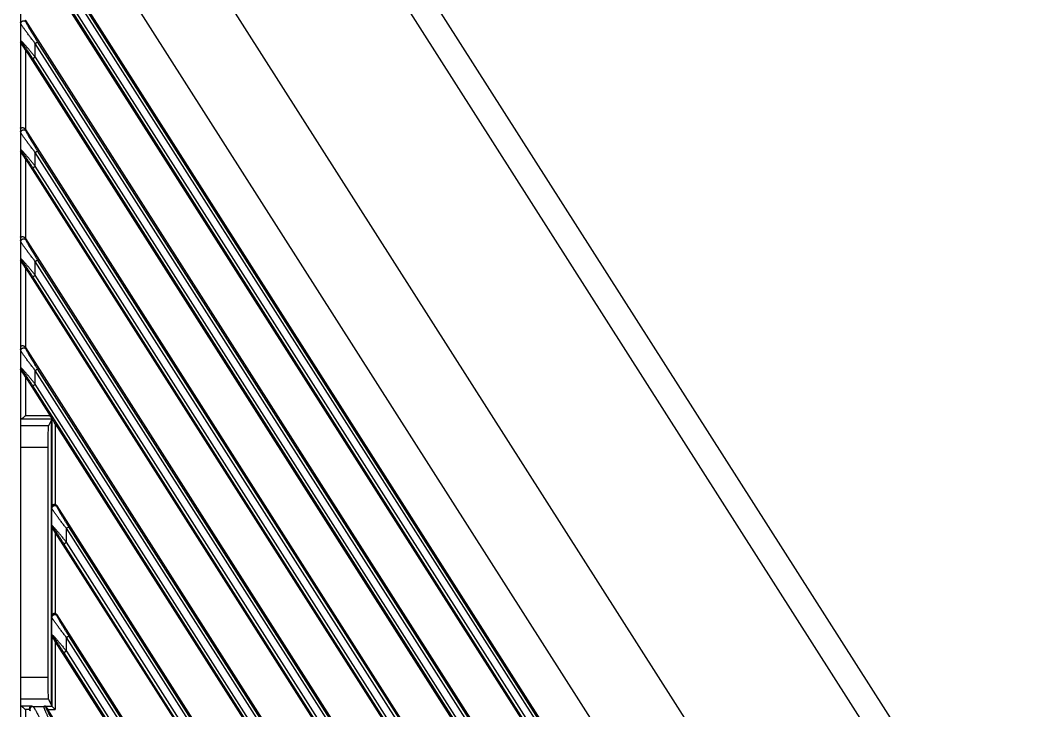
# Model space of a CAD drawing. Header units: millimetres. Extents: x 620 to 19791, y 2539 to 6969.
# Drawn here: x 2524.7 to 2665.5, y 3838.2 to 3933.6 of the extents above; entities that cross this region are included whole.
import ezdxf

# ---------------------------------------------------------------- set-up
doc = ezdxf.new("R2010")
doc.units = ezdxf.units.MM

msp = doc.modelspace()

# ---------------------------------------------------------------- linework, layer by layer
at = {"color": 7, "linetype": 'Continuous'}
for p, q in [((2524.70388, 3988.37829), (2524.70388, 3651.37829)), ((2567.99077, 3957.96458), (2646.33998, 3834.98095)), ((2527.09813, 3957.01259), (2719.04746, 3655.71251)), ((2691.47126, 3757.62498), (2565.76731, 3954.94065)), ((2543.2755, 3952.09196), (2731.41596, 3656.77059)), ((2711.99518, 3655.83875), (2525.43843, 3948.67418)), ((2525.40388, 3944.63387), (2709.46709, 3655.71251)), ((2710.40906, 3657.23921), (2526.75527, 3945.51792)), ((2710.74513, 3657.45331), (2527.09134, 3945.73202)), ((2526.41919, 3943.38777), (2708.85233, 3657.0251)), ((2526.75527, 3943.60187), (2709.1884, 3657.23921)), ((2524.76288, 3933.18229), (2524.70388, 3933.38469)), ((2525.49743, 3933.39639), (2525.43843, 3933.59879)), ((2702.39109, 3655.83875), (2525.43843, 3933.59879)), ((2524.76288, 3930.7906), (2524.76288, 3933.18229)), ((2524.70388, 3930.7734), (2524.76288, 3930.7906)), ((2524.71672, 3930.54485), (2524.82528, 3930.5765)), ((2526.75527, 3930.44253), (2527.09134, 3930.65663)), ((2701.14105, 3657.45331), (2527.09134, 3930.65663)), ((2525.40388, 3929.55848), (2525.40388, 3918.57033)), ((2525.40388, 3929.55848), (2699.86301, 3655.71251)), ((2526.75527, 3928.52648), (2526.75527, 3930.44253)), ((2700.80498, 3657.23921), (2526.75527, 3930.44253)), ((2526.75527, 3928.52648), (2526.41919, 3928.31238)), ((2526.41919, 3928.31238), (2699.24825, 3657.0251)), ((2526.75527, 3928.52648), (2699.58432, 3657.23921)), ((2524.76288, 3918.1069), (2524.70388, 3918.3093)), ((2524.76288, 3915.71521), (2524.76288, 3918.1069)), ((2525.49743, 3918.32101), (2525.43843, 3918.52341)), ((2695.50123, 3651.57829), (2525.43843, 3918.52341)), ((2524.76288, 3915.71521), (2524.70388, 3915.69802)), ((2524.71672, 3915.46947), (2524.82528, 3915.50111)), ((2526.75527, 3915.36714), (2527.09134, 3915.58124)), ((2526.75527, 3913.45109), (2526.75527, 3915.36714)), ((2693.94637, 3652.92968), (2526.75527, 3915.36714)), ((2694.28244, 3653.14378), (2527.09134, 3915.58124)), ((2525.40388, 3914.48309), (2525.40388, 3903.49495)), ((2525.40388, 3914.48309), (2692.89271, 3651.57829)), ((2526.41919, 3913.23699), (2526.75527, 3913.45109)), ((2692.38964, 3652.71558), (2526.41919, 3913.23699)), ((2692.72571, 3652.92968), (2526.75527, 3913.45109)), ((2524.76288, 3903.03152), (2524.70388, 3903.23392)), ((2524.76288, 3900.63982), (2524.76288, 3903.03152)), ((2525.49743, 3903.24562), (2525.43843, 3903.44802)), ((2685.89714, 3651.57829), (2525.43843, 3903.44802)), ((2524.76288, 3900.63982), (2524.70388, 3900.62263)), ((2524.71672, 3900.39408), (2524.82528, 3900.42572)), ((2526.75527, 3900.29175), (2527.09134, 3900.50586)), ((2526.75527, 3898.37571), (2526.75527, 3900.29175)), ((2684.34229, 3652.92968), (2526.75527, 3900.29175)), ((2684.67836, 3653.14378), (2527.09134, 3900.50586)), ((2525.40388, 3899.4077), (2525.40388, 3888.41956)), ((2525.40388, 3899.4077), (2683.28863, 3651.57829)), ((2526.41919, 3898.1616), (2526.75527, 3898.37571)), ((2682.78556, 3652.71558), (2526.41919, 3898.1616)), ((2683.12163, 3652.92968), (2526.75527, 3898.37571)), ((2525.49743, 3888.17023), (2525.43843, 3888.37263)), ((2676.29306, 3651.57829), (2525.43843, 3888.37263)), ((2524.76288, 3887.95613), (2524.70388, 3888.15853)), ((2524.76288, 3885.56444), (2524.76288, 3887.95613)), ((2524.76288, 3885.56444), (2524.70388, 3885.54724)), ((2526.75527, 3885.21637), (2527.09134, 3885.43047)), ((2675.07428, 3653.14378), (2527.09134, 3885.43047)), ((2524.71672, 3885.31869), (2524.82528, 3885.35033)), ((2525.40388, 3884.33232), (2525.40388, 3878.95334)), ((2525.40388, 3884.33232), (2528.83067, 3878.95334)), ((2526.75527, 3883.30032), (2526.75527, 3885.21637)), ((2674.73821, 3652.92968), (2526.75527, 3885.21637)), ((2526.41919, 3883.08622), (2526.75527, 3883.30032)), ((2673.18148, 3652.71558), (2526.41919, 3883.08622)), ((2673.51755, 3652.92968), (2526.75527, 3883.30032)), ((2529.03878, 3878.45402), (2524.74143, 3878.45402)), ((2528.83067, 3878.95334), (2525.40388, 3878.95334)), ((2529.03827, 3878.45334), (2528.57556, 3877.52729)), ((2529.03827, 3878.45334), (2529.03827, 3866.35266)), ((2529.08809, 3878.50334), (2529.03878, 3878.45402)), ((2528.57556, 3877.52729), (2524.70388, 3877.52729)), ((2528.95151, 3878.27971), (2528.95151, 3838.97688)), ((2529.53809, 3877.8429), (2529.53809, 3866.64924)), ((2529.53809, 3877.8429), (2673.68455, 3651.57829)), ((2528.50111, 3874.5314), (2524.70388, 3874.5314)), ((2528.50111, 3874.5314), (2528.50111, 3842.72519)), ((2529.06548, 3866.14072), (2529.03827, 3866.35266)), ((2529.06548, 3863.71725), (2529.06548, 3866.14072)), ((2529.80142, 3866.35482), (2529.78631, 3866.47244)), ((2666.68898, 3651.57829), (2529.78631, 3866.47244)), ((2529.03827, 3863.59075), (2529.06548, 3863.71725)), ((2529.03827, 3863.59075), (2529.03827, 3851.27727)), ((2529.12927, 3863.50315), (2529.10774, 3863.40307)), ((2531.06479, 3863.37637), (2531.40087, 3863.59047)), ((2531.06479, 3861.46032), (2531.06479, 3863.37637)), ((2665.13413, 3652.92968), (2531.06479, 3863.37637)), ((2665.4702, 3653.14378), (2531.40087, 3863.59047)), ((2529.53809, 3862.76751), (2529.53809, 3851.57385)), ((2529.53809, 3862.76751), (2661.44668, 3655.71251)), ((2530.72872, 3861.24622), (2531.06479, 3861.46032)), ((2663.5774, 3652.71558), (2530.72872, 3861.24622)), ((2663.91347, 3652.92968), (2531.06479, 3861.46032)), ((2529.06548, 3851.06533), (2529.03827, 3851.27727)), ((2529.06548, 3848.64186), (2529.06548, 3851.06533)), ((2529.80142, 3851.27943), (2529.78631, 3851.39705)), ((2654.37069, 3655.83875), (2529.78631, 3851.39705)), ((2529.03827, 3848.51536), (2529.06548, 3848.64186)), ((2529.03827, 3848.51536), (2529.03827, 3838.80325)), ((2529.12927, 3848.42776), (2529.10774, 3848.32768)), ((2529.53809, 3847.69212), (2529.53809, 3838.30325)), ((2529.53809, 3847.69212), (2651.8426, 3655.71251)), ((2531.06479, 3848.30098), (2531.40087, 3848.51509)), ((2531.06479, 3846.38494), (2531.06479, 3848.30098)), ((2652.78457, 3657.23921), (2531.06479, 3848.30098)), ((2653.12064, 3657.45331), (2531.40087, 3848.51509)), ((2531.06479, 3846.38494), (2530.72872, 3846.17083)), ((2530.72872, 3846.17083), (2651.22784, 3657.0251)), ((2531.06479, 3846.38494), (2651.56391, 3657.23921)), ((2528.50111, 3842.72519), (2524.70388, 3842.72519)), ((2528.57556, 3839.7293), (2524.70388, 3839.7293)), ((2528.57556, 3839.7293), (2529.03827, 3838.80325)), ((2526.27653, 3838.80256), (2524.74143, 3838.80256)), ((2525.40388, 3838.30325), (2525.40388, 3828.11801)), ((2525.94811, 3838.30325), (2525.40388, 3838.30325)), ((2526.27653, 3838.80256), (2526.42442, 3838.74604)), ((2526.42442, 3838.74604), (2527.95965, 3838.74604)), ((2527.95965, 3838.74604), (2528.03552, 3838.80256)), ((2528.03552, 3838.80256), (2529.03878, 3838.80256)), ((2528.34601, 3838.59815), (2528.29572, 3838.56069)), ((2644.76661, 3655.83875), (2528.5239, 3838.30325)), ((2528.5239, 3838.30325), (2529.53809, 3838.30325)), ((2529.03878, 3838.80256), (2529.53809, 3838.30325))]:
    msp.add_line(p, q, dxfattribs=at)
for centre, radius, start, end in [((2525.16444, 3930.7915), 0.40156, 180.1282066, 212.3717934), ((2525.16444, 3915.71611), 0.40156, 180.1281994, 212.3718006), ((2525.16444, 3900.64072), 0.40156, 180.1281994, 212.3718006), ((2525.16444, 3885.56533), 0.40156, 180.1281994, 212.3718006), ((2529.4615, 3863.71869), 0.39602, 180.2079564, 212.9741088), ((2529.4615, 3848.6433), 0.39602, 180.2079668, 212.9740984), ((2527.95782, 3838.34541), 0.40064, 32.501073, 89.7384012)]:
    msp.add_arc(centre, radius, start, end, dxfattribs=at)
for centre, major_axis, ratio, start_param, end_param in [((2525.10541, 3933.37423), (-0.11727, 0.40235), 0.954439091, -1.274404564, -1.134442614), ((2525.40388, 3929.4445), (-0.69809, 1.10419), 0.046752518, -1.496980974, -0.118001159), ((2525.10541, 3918.29884), (-0.11727, 0.40235), 0.954439091, -1.274404564, -1.134442614), ((2525.40388, 3914.36911), (-0.69809, 1.10419), 0.046752518, -1.496980974, -0.118001159), ((2525.10541, 3903.22345), (-0.11727, 0.40235), 0.954439091, -1.274404564, -1.134442614), ((2525.40388, 3899.29372), (-0.69809, 1.10419), 0.046752518, -1.496980974, -0.118001159), ((2525.10541, 3888.14806), (-0.11727, 0.40235), 0.954439091, -1.274404564, -1.134442614), ((2525.40388, 3884.21833), (-0.69809, 1.10419), 0.046752518, -1.496980974, -0.118001159), ((2525.40388, 3878.44217), (0.7, 0), 0.052407779, 2.81259235, 3.141592654), ((2528.7788, 3878.95334), (-0.32063, 0.49944), 0.073623615, -2.737809866, -1.618025566), ((2529.53809, 3878.45265), (0.5, 0), 0.052407779, 3.089232776, 3.115412715), ((2529.53809, 3877.76149), (-0.49864, 0.78871), 0.046752518, -1.496980974, -0.377196675), ((2528.57967, 3874.5314), (0, 3), 0.026185922, 0.052359878, 1.570796327), ((2529.45115, 3866.25123), (-0.05201, 0.40504), 0.97951003, -1.123244938, -0.349372502), ((2529.53809, 3862.6861), (-0.49864, 0.78871), 0.046752518, -1.496980974, -0.460320584), ((2529.45115, 3851.17584), (-0.05201, 0.40504), 0.97951003, -1.123244938, -0.349372502), ((2529.53809, 3847.61071), (-0.49864, 0.78871), 0.046752518, -1.496980974, -0.460320584), ((2528.57967, 3842.72519), (0, 3), 0.026185922, -4.71238898, -3.193952531), ((2525.40388, 3838.81442), (0.7, 0), 0.052407779, 3.141592654, 3.470592957), ((2526.34437, 3838.37718), (0.37764, -0.14434), 0.989396585, -2.587312073, -2.214403124), ((2528.57577, 3838.30325), (-0.32063, 0.49944), 0.073623615, 0.892742117, 1.523567087), ((2529.53809, 3838.80393), (0.5, 0), 0.052407779, -3.115412715, -3.089232776)]:
    msp.add_ellipse(centre, major_axis=major_axis, ratio=ratio, start_param=start_param, end_param=end_param, dxfattribs=at)
for points, knots in [([(2524.76288, 3933.18229), (2524.76341, 3933.20267), (2524.76788, 3933.24353), (2524.78454, 3933.30305), (2524.81075, 3933.3595), (2524.84582, 3933.41143), (2524.88886, 3933.45756), (2524.93878, 3933.49671), (2524.99432, 3933.5279), (2525.05407, 3933.55036), (2525.11653, 3933.56353), (2525.18013, 3933.56706), (2525.24327, 3933.56086), (2525.30435, 3933.54508), (2525.36184, 3933.52012), (2525.41427, 3933.4866), (2525.4603, 3933.44535), (2525.48603, 3933.41329), (2525.49743, 3933.39639)], [0, 0, 0, 0, 0.061113458, 0.12261373, 0.184534261, 0.2469212, 0.30974327, 0.37293634, 0.436397821, 0.5, 0.563602179, 0.62706366, 0.69025673, 0.7530788, 0.815465739, 0.87738627, 0.938886542, 1, 1, 1, 1]), ([(2527.09134, 3930.65663), (2527.00891, 3930.78602), (2526.84555, 3931.0445), (2526.60476, 3931.43164), (2526.40847, 3931.75269), (2526.25547, 3932.00671), (2526.14416, 3932.19357), (2526.03623, 3932.37705), (2525.93246, 3932.55607), (2525.83396, 3932.72909), (2525.74224, 3932.89393), (2525.67143, 3933.02517), (2525.62015, 3933.12368), (2525.5862, 3933.19093), (2525.55631, 3933.25261), (2525.53117, 3933.3076), (2525.51391, 3933.34885), (2525.50334, 3933.37759), (2525.49917, 3933.3904), (2525.49743, 3933.39639)], [0, 0, 0, 0, 0.145071419, 0.289149319, 0.431131403, 0.500907905, 0.569566999, 0.636803189, 0.702211068, 0.765230321, 0.825074156, 0.880596389, 0.906233317, 0.930093612, 0.951832194, 0.971044404, 0.987263898, 0.994098678, 1, 1, 1, 1]), ([(2526.75527, 3930.44253), (2526.64891, 3930.57609), (2526.4383, 3930.84274), (2526.1283, 3931.2418), (2525.87633, 3931.57196), (2525.68101, 3931.83193), (2525.54016, 3932.02158), (2525.40468, 3932.20643), (2525.27578, 3932.38506), (2525.15503, 3932.5556), (2525.04448, 3932.71559), (2524.9604, 3932.8413), (2524.9006, 3932.9342), (2524.86185, 3932.99638), (2524.8282, 3933.05272), (2524.80025, 3933.10242), (2524.78118, 3933.13953), (2524.76948, 3933.16536), (2524.76485, 3933.17688), (2524.76288, 3933.18229)], [0, 0, 0, 0, 0.151037074, 0.300586009, 0.447016423, 0.518438802, 0.588236995, 0.655992416, 0.721177772, 0.783100586, 0.840847843, 0.893204992, 0.916878801, 0.938573395, 0.958017937, 0.974928192, 0.989012838, 0.994909412, 1, 1, 1, 1]), ([(2524.70388, 3930.54329), (2524.70388, 3930.5441), (2524.70397, 3930.54556), (2524.70452, 3930.54748), (2524.70558, 3930.54885), (2524.70719, 3930.54941), (2524.70911, 3930.54915), (2524.71134, 3930.54829), (2524.71394, 3930.54681), (2524.71575, 3930.54557), (2524.71672, 3930.54485)], [0, 0, 0, 0, 0.134296037, 0.239838245, 0.32533598, 0.408087563, 0.508250413, 0.637794332, 0.801269639, 1, 1, 1, 1]), ([(2524.76288, 3930.7906), (2524.76487, 3930.79107), (2524.76981, 3930.79087), (2524.77783, 3930.78838), (2524.78756, 3930.78374), (2524.79898, 3930.7769), (2524.81209, 3930.76791), (2524.83305, 3930.75209), (2524.86284, 3930.72708), (2524.90242, 3930.69111), (2524.94712, 3930.64818), (2524.99633, 3930.59899), (2525.0495, 3930.54422), (2525.1061, 3930.48449), (2525.18746, 3930.39692), (2525.29451, 3930.27882), (2525.42777, 3930.1283), (2525.56669, 3929.96845), (2525.70974, 3929.80134), (2525.85575, 3929.62854), (2526.00384, 3929.4513), (2526.15333, 3929.27056), (2526.30366, 3929.08712), (2526.50501, 3928.83929), (2526.65533, 3928.65198), (2526.75527, 3928.52648)], [0, 0, 0, 0, 0.002035539, 0.004765054, 0.008306015, 0.012701076, 0.017956175, 0.024063263, 0.03874547, 0.05651958, 0.07710574, 0.100208368, 0.125538478, 0.152824579, 0.181822412, 0.244101604, 0.310932732, 0.381226985, 0.45416706, 0.52912415, 0.605618642, 0.68327128, 0.761769829, 0.840872009, 1, 1, 1, 1]), ([(2524.82528, 3930.5765), (2524.82705, 3930.57701), (2524.83024, 3930.57676), (2524.83444, 3930.57538), (2524.84001, 3930.57277), (2524.84793, 3930.56763), (2524.85847, 3930.55927), (2524.87058, 3930.54836), (2524.88417, 3930.535), (2524.89915, 3930.51931), (2524.92186, 3930.49433), (2524.95284, 3930.45818), (2524.99258, 3930.40946), (2525.03566, 3930.35469), (2525.08148, 3930.2948), (2525.12954, 3930.2306), (2525.19732, 3930.13843), (2525.28503, 3930.01644), (2525.3927, 3929.86342), (2525.50327, 3929.70356), (2525.6158, 3929.53857), (2525.72962, 3929.36966), (2525.84426, 3929.19772), (2525.95935, 3929.02346), (2526.07461, 3928.84739), (2526.22843, 3928.6105), (2526.34307, 3928.43187), (2526.41919, 3928.31238)], [0, 0, 0, 0, 0.001987669, 0.00327679, 0.004800626, 0.008605147, 0.013450903, 0.019327774, 0.026205715, 0.034036142, 0.042763543, 0.062675157, 0.08546493, 0.110691162, 0.137955345, 0.16693249, 0.197335987, 0.261568131, 0.3292677, 0.399485999, 0.471568467, 0.545042064, 0.619552221, 0.694836565, 0.770679512, 0.846920223, 1, 1, 1, 1]), ([(2525.40388, 3918.57033), (2525.38831, 3918.58873), (2525.35417, 3918.62295), (2525.29598, 3918.66548), (2525.23309, 3918.69871), (2525.16794, 3918.72267), (2525.10283, 3918.7379), (2525.03972, 3918.74536), (2524.98013, 3918.74624), (2524.92516, 3918.7419), (2524.88275, 3918.73493), (2524.85166, 3918.72806), (2524.82432, 3918.72113), (2524.79915, 3918.71374), (2524.77608, 3918.7067), (2524.76114, 3918.70236), (2524.74785, 3918.69909), (2524.73619, 3918.69727), (2524.72606, 3918.69734), (2524.7174, 3918.70016), (2524.71077, 3918.70626), (2524.70655, 3918.71521), (2524.70428, 3918.72654), (2524.70388, 3918.73491), (2524.70388, 3918.73944)], [0, 0, 0, 0, 0.092091584, 0.18383006, 0.274482035, 0.363041136, 0.448375981, 0.529457334, 0.605459136, 0.675765516, 0.739913312, 0.769538877, 0.797439263, 0.847676339, 0.869773536, 0.889640795, 0.907106864, 0.922074282, 0.934647364, 0.945488639, 0.956056535, 0.968086801, 0.982675139, 1, 1, 1, 1]), ([(2524.76288, 3918.1069), (2524.76341, 3918.12728), (2524.76788, 3918.16815), (2524.78454, 3918.22766), (2524.81075, 3918.28411), (2524.84582, 3918.33605), (2524.88886, 3918.38217), (2524.93878, 3918.42132), (2524.99432, 3918.45252), (2525.05407, 3918.47498), (2525.11653, 3918.48814), (2525.18013, 3918.49167), (2525.24327, 3918.48547), (2525.30435, 3918.4697), (2525.36184, 3918.44473), (2525.41427, 3918.41121), (2525.4603, 3918.36997), (2525.48603, 3918.3379), (2525.49743, 3918.32101)], [0, 0, 0, 0, 0.061113458, 0.12261373, 0.184534261, 0.2469212, 0.30974327, 0.37293634, 0.436397821, 0.5, 0.563602179, 0.62706366, 0.69025673, 0.7530788, 0.815465739, 0.87738627, 0.938886542, 1, 1, 1, 1]), ([(2526.75527, 3915.36714), (2526.64891, 3915.50071), (2526.4383, 3915.76735), (2526.1283, 3916.16641), (2525.87633, 3916.49657), (2525.68101, 3916.75654), (2525.54016, 3916.94619), (2525.40468, 3917.13104), (2525.27578, 3917.30967), (2525.15503, 3917.48022), (2525.04448, 3917.6402), (2524.9604, 3917.76592), (2524.9006, 3917.85881), (2524.86185, 3917.92099), (2524.8282, 3917.97733), (2524.80025, 3918.02703), (2524.78118, 3918.06415), (2524.76948, 3918.08997), (2524.76485, 3918.1015), (2524.76288, 3918.1069)], [0, 0, 0, 0, 0.151037074, 0.300586009, 0.447016423, 0.518438802, 0.588236995, 0.655992416, 0.721177772, 0.783100586, 0.840847843, 0.893204992, 0.916878801, 0.938573395, 0.958017937, 0.974928192, 0.989012838, 0.994909412, 1, 1, 1, 1]), ([(2527.09134, 3915.58124), (2527.00891, 3915.71063), (2526.84555, 3915.96911), (2526.60476, 3916.35626), (2526.40847, 3916.67731), (2526.25547, 3916.93132), (2526.14416, 3917.11818), (2526.03623, 3917.30167), (2525.93246, 3917.48068), (2525.83396, 3917.6537), (2525.74224, 3917.81855), (2525.67143, 3917.94978), (2525.62015, 3918.04829), (2525.5862, 3918.11554), (2525.55631, 3918.17722), (2525.53117, 3918.23221), (2525.51391, 3918.27346), (2525.50334, 3918.3022), (2525.49917, 3918.31501), (2525.49743, 3918.32101)], [0, 0, 0, 0, 0.145071419, 0.289149319, 0.431131403, 0.500907905, 0.569566999, 0.636803189, 0.702211068, 0.765230321, 0.825074156, 0.880596389, 0.906233317, 0.930093612, 0.951832194, 0.971044404, 0.987263898, 0.994098678, 1, 1, 1, 1]), ([(2524.70388, 3915.4679), (2524.70388, 3915.46871), (2524.70397, 3915.47017), (2524.70452, 3915.47209), (2524.70558, 3915.47346), (2524.70719, 3915.47402), (2524.70911, 3915.47377), (2524.71134, 3915.4729), (2524.71394, 3915.47143), (2524.71575, 3915.47018), (2524.71672, 3915.46947)], [0, 0, 0, 0, 0.134296036, 0.239838243, 0.325335977, 0.408087562, 0.50825041, 0.637794329, 0.801269638, 1, 1, 1, 1]), ([(2526.75527, 3913.45109), (2526.65533, 3913.57659), (2526.50501, 3913.7639), (2526.30367, 3914.01172), (2526.15334, 3914.19517), (2526.00384, 3914.37591), (2525.85575, 3914.55316), (2525.70974, 3914.72595), (2525.5667, 3914.89306), (2525.42778, 3915.0529), (2525.29452, 3915.20342), (2525.18747, 3915.32152), (2525.10611, 3915.40909), (2525.04952, 3915.46881), (2524.99635, 3915.52359), (2524.94713, 3915.57278), (2524.90243, 3915.61571), (2524.86285, 3915.65168), (2524.83306, 3915.6767), (2524.8121, 3915.69252), (2524.79899, 3915.70151), (2524.78757, 3915.70835), (2524.77783, 3915.71299), (2524.76981, 3915.71548), (2524.76488, 3915.71568), (2524.76288, 3915.71521)], [0, 0, 0, 0, 0.159124744, 0.238222979, 0.3167265, 0.394380548, 0.470877811, 0.54583407, 0.618770414, 0.689065014, 0.755895933, 0.818173308, 0.847169153, 0.87445606, 0.899785464, 0.922888572, 0.943474921, 0.961249781, 0.975933277, 0.982041024, 0.987297009, 0.991692869, 0.99523433, 0.997964236, 1, 1, 1, 1]), ([(2526.41919, 3913.23699), (2526.34307, 3913.35649), (2526.22843, 3913.53511), (2526.07461, 3913.772), (2525.95935, 3913.94807), (2525.84425, 3914.12234), (2525.72961, 3914.29428), (2525.61579, 3914.46319), (2525.50326, 3914.62819), (2525.39269, 3914.78804), (2525.28503, 3914.94105), (2525.19731, 3915.06304), (2525.12954, 3915.15521), (2525.08148, 3915.21941), (2525.03566, 3915.27929), (2524.99259, 3915.33406), (2524.95285, 3915.38278), (2524.92187, 3915.41893), (2524.89916, 3915.44391), (2524.88418, 3915.4596), (2524.87059, 3915.47296), (2524.85848, 3915.48388), (2524.84793, 3915.49224), (2524.84001, 3915.49738), (2524.83444, 3915.49999), (2524.83024, 3915.50137), (2524.82705, 3915.50162), (2524.82528, 3915.50111)], [0, 0, 0, 0, 0.153079448, 0.229317554, 0.305164212, 0.380450689, 0.454964738, 0.528435834, 0.600518603, 0.67073789, 0.738433913, 0.802662998, 0.833067741, 0.862041987, 0.88930657, 0.914531431, 0.937320793, 0.95723225, 0.965960001, 0.973790902, 0.980669342, 0.986547006, 0.991393683, 0.995198729, 0.996722783, 0.998012097, 1, 1, 1, 1]), ([(2525.40388, 3903.49495), (2525.38831, 3903.51334), (2525.35417, 3903.54757), (2525.29598, 3903.5901), (2525.23309, 3903.62333), (2525.16794, 3903.64728), (2525.10283, 3903.66252), (2525.03972, 3903.66997), (2524.98013, 3903.67085), (2524.92516, 3903.66651), (2524.88275, 3903.65954), (2524.85166, 3903.65268), (2524.82432, 3903.64574), (2524.79915, 3903.63835), (2524.77608, 3903.63131), (2524.76114, 3903.62697), (2524.74785, 3903.6237), (2524.73619, 3903.62188), (2524.72606, 3903.62195), (2524.7174, 3903.62477), (2524.71077, 3903.63088), (2524.70655, 3903.63982), (2524.70428, 3903.65116), (2524.70388, 3903.65952), (2524.70388, 3903.66405)], [0, 0, 0, 0, 0.092091584, 0.18383006, 0.274482035, 0.363041136, 0.448375981, 0.529457334, 0.605459136, 0.675765516, 0.739913312, 0.769538877, 0.797439263, 0.847676339, 0.869773536, 0.889640795, 0.907106864, 0.922074282, 0.934647364, 0.945488639, 0.956056535, 0.968086801, 0.982675139, 1, 1, 1, 1]), ([(2524.76288, 3903.03152), (2524.76341, 3903.05189), (2524.76788, 3903.09276), (2524.78454, 3903.15227), (2524.81075, 3903.20872), (2524.84582, 3903.26066), (2524.88886, 3903.30678), (2524.93878, 3903.34593), (2524.99432, 3903.37713), (2525.05407, 3903.39959), (2525.11653, 3903.41275), (2525.18013, 3903.41628), (2525.24327, 3903.41008), (2525.30435, 3903.39431), (2525.36184, 3903.36935), (2525.41427, 3903.33582), (2525.4603, 3903.29458), (2525.48603, 3903.26252), (2525.49743, 3903.24562)], [0, 0, 0, 0, 0.061113458, 0.12261373, 0.184534261, 0.2469212, 0.30974327, 0.37293634, 0.436397821, 0.5, 0.563602179, 0.62706366, 0.69025673, 0.7530788, 0.815465739, 0.87738627, 0.938886542, 1, 1, 1, 1]), ([(2526.75527, 3900.29175), (2526.64891, 3900.42532), (2526.4383, 3900.69197), (2526.1283, 3901.09102), (2525.87633, 3901.42119), (2525.68101, 3901.68115), (2525.54016, 3901.8708), (2525.40468, 3902.05565), (2525.27578, 3902.23428), (2525.15503, 3902.40483), (2525.04448, 3902.56482), (2524.9604, 3902.69053), (2524.9006, 3902.78342), (2524.86185, 3902.8456), (2524.8282, 3902.90194), (2524.80025, 3902.95165), (2524.78118, 3902.98876), (2524.76948, 3903.01458), (2524.76485, 3903.02611), (2524.76288, 3903.03152)], [0, 0, 0, 0, 0.151037074, 0.300586009, 0.447016423, 0.518438802, 0.588236995, 0.655992416, 0.721177772, 0.783100586, 0.840847843, 0.893204992, 0.916878801, 0.938573395, 0.958017937, 0.974928192, 0.989012838, 0.994909412, 1, 1, 1, 1]), ([(2527.09134, 3900.50586), (2527.00891, 3900.63524), (2526.84555, 3900.89372), (2526.60476, 3901.28087), (2526.40847, 3901.60192), (2526.25547, 3901.85594), (2526.14416, 3902.04279), (2526.03623, 3902.22628), (2525.93246, 3902.40529), (2525.83396, 3902.57831), (2525.74224, 3902.74316), (2525.67143, 3902.87439), (2525.62015, 3902.97291), (2525.5862, 3903.04015), (2525.55631, 3903.10183), (2525.53117, 3903.15682), (2525.51391, 3903.19807), (2525.50334, 3903.22681), (2525.49917, 3903.23963), (2525.49743, 3903.24562)], [0, 0, 0, 0, 0.145071419, 0.289149319, 0.431131403, 0.500907905, 0.569566999, 0.636803189, 0.702211068, 0.765230321, 0.825074156, 0.880596389, 0.906233317, 0.930093612, 0.951832194, 0.971044404, 0.987263898, 0.994098678, 1, 1, 1, 1]), ([(2524.70388, 3900.39251), (2524.70388, 3900.39333), (2524.70397, 3900.39479), (2524.70452, 3900.39671), (2524.70558, 3900.39807), (2524.70719, 3900.39863), (2524.70911, 3900.39838), (2524.71134, 3900.39751), (2524.71394, 3900.39604), (2524.71575, 3900.39479), (2524.71672, 3900.39408)], [0, 0, 0, 0, 0.134296036, 0.239838243, 0.325335977, 0.408087562, 0.50825041, 0.637794329, 0.801269638, 1, 1, 1, 1]), ([(2526.75527, 3898.37571), (2526.65533, 3898.5012), (2526.50501, 3898.68851), (2526.30367, 3898.93634), (2526.15334, 3899.11978), (2526.00384, 3899.30052), (2525.85575, 3899.47777), (2525.70974, 3899.65056), (2525.5667, 3899.81767), (2525.42778, 3899.97752), (2525.29452, 3900.12803), (2525.18747, 3900.24614), (2525.10611, 3900.3337), (2525.04952, 3900.39343), (2524.99635, 3900.44821), (2524.94713, 3900.4974), (2524.90243, 3900.54032), (2524.86285, 3900.57629), (2524.83306, 3900.60131), (2524.8121, 3900.61713), (2524.79899, 3900.62613), (2524.78757, 3900.63296), (2524.77783, 3900.63761), (2524.76981, 3900.6401), (2524.76488, 3900.64029), (2524.76288, 3900.63982)], [0, 0, 0, 0, 0.159124744, 0.238222979, 0.3167265, 0.394380548, 0.470877811, 0.54583407, 0.618770414, 0.689065014, 0.755895933, 0.818173308, 0.847169153, 0.87445606, 0.899785464, 0.922888572, 0.943474921, 0.961249781, 0.975933277, 0.982041024, 0.987297009, 0.991692869, 0.99523433, 0.997964236, 1, 1, 1, 1]), ([(2526.41919, 3898.1616), (2526.34307, 3898.2811), (2526.22843, 3898.45973), (2526.07461, 3898.69661), (2525.95935, 3898.87268), (2525.84425, 3899.04696), (2525.72961, 3899.21889), (2525.61579, 3899.38781), (2525.50326, 3899.5528), (2525.39269, 3899.71265), (2525.28503, 3899.86566), (2525.19731, 3899.98765), (2525.12954, 3900.07982), (2525.08148, 3900.14402), (2525.03566, 3900.20391), (2524.99259, 3900.25867), (2524.95285, 3900.30739), (2524.92187, 3900.34354), (2524.89916, 3900.36852), (2524.88418, 3900.38422), (2524.87059, 3900.39758), (2524.85848, 3900.40849), (2524.84793, 3900.41685), (2524.84001, 3900.42199), (2524.83444, 3900.4246), (2524.83024, 3900.42598), (2524.82705, 3900.42624), (2524.82528, 3900.42572)], [0, 0, 0, 0, 0.153079448, 0.229317554, 0.305164212, 0.380450689, 0.454964738, 0.528435834, 0.600518603, 0.67073789, 0.738433913, 0.802662998, 0.833067741, 0.862041987, 0.88930657, 0.914531431, 0.937320793, 0.95723225, 0.965960001, 0.973790902, 0.980669342, 0.986547006, 0.991393683, 0.995198729, 0.996722783, 0.998012097, 1, 1, 1, 1]), ([(2525.40388, 3888.41956), (2525.38831, 3888.43795), (2525.35417, 3888.47218), (2525.29598, 3888.51471), (2525.23309, 3888.54794), (2525.16794, 3888.57189), (2525.10283, 3888.58713), (2525.03972, 3888.59458), (2524.98013, 3888.59547), (2524.92516, 3888.59113), (2524.88275, 3888.58416), (2524.85166, 3888.57729), (2524.82432, 3888.57035), (2524.79915, 3888.56296), (2524.77608, 3888.55592), (2524.76114, 3888.55158), (2524.74785, 3888.54831), (2524.73619, 3888.54649), (2524.72606, 3888.54656), (2524.7174, 3888.54938), (2524.71077, 3888.55549), (2524.70655, 3888.56444), (2524.70428, 3888.57577), (2524.70388, 3888.58413), (2524.70388, 3888.58867)], [0, 0, 0, 0, 0.092091584, 0.18383006, 0.274482035, 0.363041136, 0.448375981, 0.529457334, 0.605459136, 0.675765516, 0.739913312, 0.769538877, 0.797439263, 0.847676339, 0.869773536, 0.889640795, 0.907106864, 0.922074282, 0.934647364, 0.945488639, 0.956056535, 0.968086801, 0.982675139, 1, 1, 1, 1]), ([(2524.76288, 3887.95613), (2524.76341, 3887.9765), (2524.76788, 3888.01737), (2524.78454, 3888.07688), (2524.81075, 3888.13333), (2524.84582, 3888.18527), (2524.88886, 3888.23139), (2524.93878, 3888.27054), (2524.99432, 3888.30174), (2525.05407, 3888.3242), (2525.11653, 3888.33736), (2525.18013, 3888.34089), (2525.24327, 3888.33469), (2525.30435, 3888.31892), (2525.36184, 3888.29396), (2525.41427, 3888.26043), (2525.4603, 3888.21919), (2525.48603, 3888.18713), (2525.49743, 3888.17023)], [0, 0, 0, 0, 0.061113458, 0.12261373, 0.184534261, 0.2469212, 0.30974327, 0.37293634, 0.436397821, 0.5, 0.563602179, 0.62706366, 0.69025673, 0.7530788, 0.815465739, 0.87738627, 0.938886542, 1, 1, 1, 1]), ([(2526.75527, 3885.21637), (2526.64891, 3885.34993), (2526.4383, 3885.61658), (2526.1283, 3886.01564), (2525.87633, 3886.3458), (2525.68101, 3886.60577), (2525.54016, 3886.79542), (2525.40468, 3886.98027), (2525.27578, 3887.15889), (2525.15503, 3887.32944), (2525.04448, 3887.48943), (2524.9604, 3887.61514), (2524.9006, 3887.70803), (2524.86185, 3887.77021), (2524.8282, 3887.82655), (2524.80025, 3887.87626), (2524.78118, 3887.91337), (2524.76948, 3887.93919), (2524.76485, 3887.95072), (2524.76288, 3887.95613)], [0, 0, 0, 0, 0.151037074, 0.300586009, 0.447016423, 0.518438802, 0.588236995, 0.655992416, 0.721177772, 0.783100586, 0.840847843, 0.893204992, 0.916878801, 0.938573395, 0.958017937, 0.974928192, 0.989012838, 0.994909412, 1, 1, 1, 1]), ([(2527.09134, 3885.43047), (2527.00891, 3885.55985), (2526.84555, 3885.81833), (2526.60476, 3886.20548), (2526.40847, 3886.52653), (2526.25547, 3886.78055), (2526.14416, 3886.9674), (2526.03623, 3887.15089), (2525.93246, 3887.3299), (2525.83396, 3887.50293), (2525.74224, 3887.66777), (2525.67143, 3887.79901), (2525.62015, 3887.89752), (2525.5862, 3887.96477), (2525.55631, 3888.02645), (2525.53117, 3888.08143), (2525.51391, 3888.12268), (2525.50334, 3888.15142), (2525.49917, 3888.16424), (2525.49743, 3888.17023)], [0, 0, 0, 0, 0.145071419, 0.289149319, 0.431131403, 0.500907905, 0.569566999, 0.636803189, 0.702211068, 0.765230321, 0.825074156, 0.880596389, 0.906233317, 0.930093612, 0.951832194, 0.971044404, 0.987263898, 0.994098678, 1, 1, 1, 1]), ([(2526.75527, 3883.30032), (2526.65533, 3883.42581), (2526.50501, 3883.61312), (2526.30367, 3883.86095), (2526.15334, 3884.04439), (2526.00384, 3884.22513), (2525.85575, 3884.40238), (2525.70974, 3884.57517), (2525.5667, 3884.74228), (2525.42778, 3884.90213), (2525.29452, 3885.05265), (2525.18747, 3885.17075), (2525.10611, 3885.25831), (2525.04952, 3885.31804), (2524.99635, 3885.37282), (2524.94713, 3885.42201), (2524.90243, 3885.46493), (2524.86285, 3885.50091), (2524.83306, 3885.52592), (2524.8121, 3885.54175), (2524.79899, 3885.55074), (2524.78757, 3885.55757), (2524.77783, 3885.56222), (2524.76981, 3885.56471), (2524.76488, 3885.5649), (2524.76288, 3885.56444)], [0, 0, 0, 0, 0.159124744, 0.238222979, 0.3167265, 0.394380548, 0.470877811, 0.54583407, 0.618770414, 0.689065014, 0.755895933, 0.818173308, 0.847169153, 0.87445606, 0.899785464, 0.922888572, 0.943474921, 0.961249781, 0.975933277, 0.982041024, 0.987297009, 0.991692869, 0.99523433, 0.997964236, 1, 1, 1, 1]), ([(2524.70388, 3885.31712), (2524.70388, 3885.31794), (2524.70397, 3885.3194), (2524.70452, 3885.32132), (2524.70558, 3885.32268), (2524.70719, 3885.32324), (2524.70911, 3885.32299), (2524.71134, 3885.32212), (2524.71394, 3885.32065), (2524.71575, 3885.3194), (2524.71672, 3885.31869)], [0, 0, 0, 0, 0.134291035, 0.2398255, 0.325323952, 0.408079695, 0.50823693, 0.637781574, 0.801263922, 1, 1, 1, 1]), ([(2526.41919, 3883.08622), (2526.34307, 3883.20571), (2526.22843, 3883.38434), (2526.07461, 3883.62123), (2525.95935, 3883.7973), (2525.84425, 3883.97157), (2525.72961, 3884.1435), (2525.61579, 3884.31242), (2525.50326, 3884.47741), (2525.39269, 3884.63726), (2525.28503, 3884.79028), (2525.19731, 3884.91227), (2525.12954, 3885.00444), (2525.08148, 3885.06864), (2525.03566, 3885.12852), (2524.99259, 3885.18329), (2524.95285, 3885.23201), (2524.92187, 3885.26815), (2524.89916, 3885.29313), (2524.88418, 3885.30883), (2524.87059, 3885.32219), (2524.85848, 3885.3331), (2524.84793, 3885.34146), (2524.84001, 3885.34661), (2524.83444, 3885.34921), (2524.83024, 3885.35059), (2524.82705, 3885.35085), (2524.82528, 3885.35033)], [0, 0, 0, 0, 0.153079448, 0.229317554, 0.305164212, 0.380450689, 0.454964738, 0.528435834, 0.600518603, 0.67073789, 0.738433913, 0.802662998, 0.833067741, 0.862041987, 0.88930657, 0.914531431, 0.937320793, 0.95723225, 0.965960001, 0.973790902, 0.980669342, 0.986547006, 0.991393683, 0.995198729, 0.996722783, 0.998012097, 1, 1, 1, 1]), ([(2524.74143, 3878.45402), (2524.74512, 3878.45459), (2524.75297, 3878.45644), (2524.76517, 3878.46068), (2524.77854, 3878.46648), (2524.79872, 3878.4766), (2524.82617, 3878.49267), (2524.86126, 3878.51562), (2524.8992, 3878.54233), (2524.95444, 3878.58321), (2525.02717, 3878.63999), (2525.11753, 3878.71327), (2525.21132, 3878.79106), (2525.30713, 3878.87157), (2525.37151, 3878.92598), (2525.40388, 3878.95334)], [0, 0, 0, 0, 0.013462668, 0.028957857, 0.046471397, 0.065931927, 0.11024824, 0.160922154, 0.216932703, 0.277360522, 0.408428567, 0.54924833, 0.696374455, 0.847320001, 1, 1, 1, 1]), ([(2529.53809, 3866.64924), (2529.50378, 3866.65721), (2529.43464, 3866.66515), (2529.33451, 3866.65497), (2529.24546, 3866.62659), (2529.17137, 3866.58477), (2529.11346, 3866.53369), (2529.07175, 3866.47652), (2529.0459, 3866.41567), (2529.03903, 3866.37338), (2529.03827, 3866.35266)], [0, 0, 0, 0, 0.160898891, 0.31474151, 0.456494183, 0.584742059, 0.700637927, 0.806544558, 0.905309301, 1, 1, 1, 1]), ([(2529.06548, 3866.14072), (2529.06559, 3866.16164), (2529.06926, 3866.20358), (2529.0849, 3866.26478), (2529.1103, 3866.32281), (2529.14478, 3866.37616), (2529.18748, 3866.42347), (2529.23728, 3866.46353), (2529.29292, 3866.49532), (2529.35296, 3866.51802), (2529.41588, 3866.53108), (2529.48006, 3866.53414), (2529.54387, 3866.52713), (2529.60568, 3866.51023), (2529.6639, 3866.48387), (2529.71705, 3866.44871), (2529.76374, 3866.40566), (2529.78984, 3866.37236), (2529.80142, 3866.35482)], [0, 0, 0, 0, 0.06177083, 0.123674439, 0.185723906, 0.247974431, 0.3104293, 0.373081266, 0.435900613, 0.49884135, 0.561845716, 0.624849654, 0.68778886, 0.750604943, 0.813254342, 0.87569984, 0.937956222, 1, 1, 1, 1]), ([(2531.06479, 3863.37637), (2530.95522, 3863.51398), (2530.73834, 3863.78864), (2530.47118, 3864.1328), (2530.26193, 3864.40615), (2530.10909, 3864.6078), (2529.96026, 3864.80632), (2529.81632, 3865.00069), (2529.67837, 3865.18961), (2529.54782, 3865.37143), (2529.42655, 3865.54392), (2529.3328, 3865.68096), (2529.26456, 3865.78375), (2529.21896, 3865.85415), (2529.17807, 3865.91928), (2529.1425, 3865.97836), (2529.11288, 3866.03052), (2529.09261, 3866.06947), (2529.08013, 3866.09658), (2529.07325, 3866.11338), (2529.06833, 3866.12778), (2529.06613, 3866.13669), (2529.06548, 3866.14072)], [0, 0, 0, 0, 0.154444859, 0.307269544, 0.382533646, 0.456692191, 0.52943177, 0.600376546, 0.669045379, 0.734822303, 0.796896867, 0.854183322, 0.880594566, 0.90522606, 0.927826933, 0.948110369, 0.965769362, 0.980484736, 0.986645774, 0.99196471, 0.99641901, 1, 1, 1, 1]), ([(2531.40087, 3863.59047), (2531.31619, 3863.72339), (2531.14843, 3863.98889), (2530.94178, 3864.32136), (2530.77945, 3864.58604), (2530.66022, 3864.78232), (2530.54349, 3864.97647), (2530.42981, 3865.16778), (2530.31985, 3865.3553), (2530.21455, 3865.53774), (2530.1152, 3865.7133), (2530.03731, 3865.85446), (2529.97961, 3865.96197), (2529.94021, 3866.03708), (2529.9043, 3866.10754), (2529.8725, 3866.1724), (2529.84554, 3866.23049), (2529.82684, 3866.27424), (2529.81518, 3866.30489), (2529.80868, 3866.32399), (2529.80405, 3866.3403), (2529.80199, 3866.35032), (2529.80142, 3866.35482)], [0, 0, 0, 0, 0.147854189, 0.294636177, 0.36726447, 0.439153357, 0.510087733, 0.579799187, 0.647935342, 0.714028458, 0.777424539, 0.837179966, 0.865280152, 0.891898251, 0.916747549, 0.939475094, 0.959663475, 0.976821302, 0.984100961, 0.990426539, 0.995740763, 1, 1, 1, 1]), ([(2529.03827, 3863.59075), (2529.03881, 3863.5745), (2529.04256, 3863.54174), (2529.05603, 3863.49348), (2529.07751, 3863.44647), (2529.09684, 3863.41718), (2529.10774, 3863.40307)], [0, 0, 0, 0, 0.239909804, 0.48440333, 0.736694563, 1, 1, 1, 1]), ([(2531.06479, 3861.46032), (2530.9617, 3861.5898), (2530.75555, 3861.8466), (2530.49631, 3862.16416), (2530.28981, 3862.41349), (2530.13735, 3862.59561), (2529.98729, 3862.77276), (2529.84064, 3862.94351), (2529.72082, 3863.08076), (2529.62763, 3863.18585), (2529.56057, 3863.26059), (2529.49569, 3863.33192), (2529.4334, 3863.39934), (2529.3741, 3863.4623), (2529.31832, 3863.52016), (2529.2666, 3863.57224), (2529.21957, 3863.61781), (2529.17787, 3863.6561), (2529.14647, 3863.6828), (2529.12437, 3863.69976), (2529.11055, 3863.70943), (2529.09851, 3863.71681), (2529.08829, 3863.72186), (2529.08078, 3863.72433), (2529.07572, 3863.72487), (2529.07267, 3863.72462), (2529.07006, 3863.72372), (2529.06717, 3863.72157), (2529.06595, 3863.71901), (2529.06548, 3863.71725)], [0, 0, 0, 0, 0.163599051, 0.325516807, 0.405207659, 0.483611009, 0.56029137, 0.63469859, 0.706102398, 0.740384962, 0.773532901, 0.805366506, 0.835690655, 0.864271022, 0.890850921, 0.915137642, 0.936820597, 0.955574577, 0.971089889, 0.977548201, 0.983107548, 0.987753277, 0.991490927, 0.994362288, 0.995507792, 0.99649432, 0.997369158, 0.998198277, 1, 1, 1, 1]), ([(2530.72872, 3861.24622), (2530.65041, 3861.36915), (2530.53247, 3861.55289), (2530.3742, 3861.79649), (2530.25563, 3861.97746), (2530.13727, 3862.15645), (2530.01945, 3862.33288), (2529.90258, 3862.50596), (2529.7872, 3862.67465), (2529.69204, 3862.8117), (2529.61719, 3862.91799), (2529.56258, 3862.99471), (2529.50917, 3863.06883), (2529.45722, 3863.13989), (2529.40709, 3863.20732), (2529.35917, 3863.27043), (2529.31398, 3863.3284), (2529.27214, 3863.38027), (2529.23437, 3863.42492), (2529.2055, 3863.45682), (2529.18488, 3863.47764), (2529.17189, 3863.48974), (2529.16053, 3863.4992), (2529.15087, 3863.5059), (2529.14372, 3863.50951), (2529.13886, 3863.51067), (2529.13595, 3863.51072), (2529.13345, 3863.50996), (2529.13146, 3863.50835), (2529.13004, 3863.506), (2529.12949, 3863.50416), (2529.12927, 3863.50315)], [0, 0, 0, 0, 0.156939928, 0.23508297, 0.3127924, 0.389889295, 0.466132563, 0.541221744, 0.614756759, 0.686184278, 0.720877101, 0.754726051, 0.787580382, 0.819246012, 0.849499407, 0.878052743, 0.904569728, 0.928641294, 0.949798074, 0.967530206, 0.974952654, 0.981337883, 0.98664424, 0.990849359, 0.993984205, 0.99518986, 0.99619985, 0.997084867, 0.997946032, 0.998890459, 1, 1, 1, 1]), ([(2529.53809, 3851.57385), (2529.50378, 3851.58182), (2529.43464, 3851.58976), (2529.33451, 3851.57958), (2529.24546, 3851.5512), (2529.17137, 3851.50938), (2529.11346, 3851.4583), (2529.07175, 3851.40113), (2529.0459, 3851.34028), (2529.03903, 3851.29799), (2529.03827, 3851.27727)], [0, 0, 0, 0, 0.160898891, 0.31474151, 0.456494183, 0.584742059, 0.700637927, 0.806544558, 0.905309301, 1, 1, 1, 1]), ([(2529.06548, 3851.06533), (2529.06559, 3851.08625), (2529.06926, 3851.1282), (2529.0849, 3851.1894), (2529.1103, 3851.24742), (2529.14478, 3851.30077), (2529.18748, 3851.34808), (2529.23728, 3851.38814), (2529.29292, 3851.41993), (2529.35296, 3851.44264), (2529.41588, 3851.45569), (2529.48006, 3851.45875), (2529.54387, 3851.45175), (2529.60568, 3851.43485), (2529.6639, 3851.40848), (2529.71705, 3851.37332), (2529.76374, 3851.33028), (2529.78984, 3851.29697), (2529.80142, 3851.27943)], [0, 0, 0, 0, 0.06177083, 0.123674439, 0.185723906, 0.247974431, 0.3104293, 0.373081266, 0.435900613, 0.49884135, 0.561845716, 0.624849654, 0.68778886, 0.750604943, 0.813254342, 0.87569984, 0.937956222, 1, 1, 1, 1]), ([(2531.06479, 3848.30098), (2530.95522, 3848.43859), (2530.73834, 3848.71325), (2530.47118, 3849.05742), (2530.26193, 3849.33076), (2530.10909, 3849.53242), (2529.96026, 3849.73094), (2529.81632, 3849.9253), (2529.67837, 3850.11422), (2529.54782, 3850.29604), (2529.42655, 3850.46854), (2529.3328, 3850.60557), (2529.26456, 3850.70836), (2529.21896, 3850.77876), (2529.17807, 3850.84389), (2529.1425, 3850.90297), (2529.11288, 3850.95513), (2529.09261, 3850.99408), (2529.08013, 3851.02119), (2529.07325, 3851.03799), (2529.06833, 3851.05239), (2529.06613, 3851.0613), (2529.06548, 3851.06533)], [0, 0, 0, 0, 0.154444859, 0.307269544, 0.382533646, 0.456692191, 0.52943177, 0.600376546, 0.669045379, 0.734822303, 0.796896867, 0.854183322, 0.880594566, 0.90522606, 0.927826933, 0.948110369, 0.965769362, 0.980484736, 0.986645774, 0.99196471, 0.99641901, 1, 1, 1, 1]), ([(2531.40087, 3848.51509), (2531.31619, 3848.648), (2531.14843, 3848.9135), (2530.94178, 3849.24598), (2530.77945, 3849.51066), (2530.66022, 3849.70693), (2530.54349, 3849.90108), (2530.42981, 3850.09239), (2530.31985, 3850.27991), (2530.21455, 3850.46236), (2530.1152, 3850.63791), (2530.03731, 3850.77907), (2529.97961, 3850.88659), (2529.94021, 3850.96169), (2529.9043, 3851.03216), (2529.8725, 3851.09702), (2529.84554, 3851.1551), (2529.82684, 3851.19885), (2529.81518, 3851.2295), (2529.80868, 3851.2486), (2529.80405, 3851.26491), (2529.80199, 3851.27493), (2529.80142, 3851.27943)], [0, 0, 0, 0, 0.147854189, 0.294636177, 0.36726447, 0.439153357, 0.510087733, 0.579799187, 0.647935342, 0.714028458, 0.777424539, 0.837179966, 0.865280152, 0.891898251, 0.916747549, 0.939475094, 0.959663475, 0.976821302, 0.984100961, 0.990426539, 0.995740763, 1, 1, 1, 1]), ([(2529.03827, 3848.51536), (2529.03881, 3848.49912), (2529.04256, 3848.46635), (2529.05603, 3848.41809), (2529.07751, 3848.37108), (2529.09684, 3848.34179), (2529.10774, 3848.32768)], [0, 0, 0, 0, 0.239909826, 0.484403377, 0.736694579, 1, 1, 1, 1]), ([(2529.06548, 3848.64186), (2529.06595, 3848.64362), (2529.06717, 3848.64618), (2529.07006, 3848.64833), (2529.07267, 3848.64923), (2529.07572, 3848.64948), (2529.08078, 3848.64894), (2529.08829, 3848.64647), (2529.09851, 3848.64143), (2529.11055, 3848.63405), (2529.12436, 3848.62438), (2529.14647, 3848.60742), (2529.17787, 3848.58071), (2529.21956, 3848.54242), (2529.26659, 3848.49686), (2529.31831, 3848.44477), (2529.3741, 3848.38691), (2529.4334, 3848.32395), (2529.4957, 3848.25653), (2529.56057, 3848.1852), (2529.62764, 3848.11045), (2529.72083, 3848.00536), (2529.84066, 3847.8681), (2529.98731, 3847.69734), (2530.13738, 3847.52019), (2530.28984, 3847.33806), (2530.49634, 3847.08873), (2530.75557, 3846.77119), (2530.96171, 3846.5144), (2531.06479, 3846.38494)], [0, 0, 0, 0, 0.001801542, 0.002630613, 0.0035054, 0.004491817, 0.005637118, 0.008508201, 0.012245544, 0.016890642, 0.022449769, 0.028907849, 0.044422625, 0.063176719, 0.084859964, 0.109147864, 0.135728283, 0.164310921, 0.194634775, 0.226472693, 0.259618306, 0.29390621, 0.365310081, 0.439720114, 0.51640523, 0.594808585, 0.674501338, 0.836415566, 1, 1, 1, 1]), ([(2529.12927, 3848.42776), (2529.12949, 3848.42877), (2529.13004, 3848.43061), (2529.13146, 3848.43296), (2529.13345, 3848.43457), (2529.13595, 3848.43533), (2529.13886, 3848.43529), (2529.14372, 3848.43412), (2529.15087, 3848.43051), (2529.16053, 3848.42381), (2529.17189, 3848.41436), (2529.18488, 3848.40225), (2529.2055, 3848.38143), (2529.23437, 3848.34953), (2529.27214, 3848.30488), (2529.31398, 3848.25301), (2529.35918, 3848.19503), (2529.4071, 3848.13192), (2529.45724, 3848.06448), (2529.50918, 3847.99342), (2529.5626, 3847.91929), (2529.61721, 3847.84257), (2529.69206, 3847.73628), (2529.78723, 3847.59922), (2529.90261, 3847.43053), (2530.01948, 3847.25745), (2530.1373, 3847.08102), (2530.25565, 3846.90203), (2530.37422, 3846.72107), (2530.53248, 3846.47748), (2530.65041, 3846.29375), (2530.72872, 3846.17083)], [0, 0, 0, 0, 0.001109433, 0.002053773, 0.002914905, 0.003799885, 0.004809722, 0.00601519, 0.009149962, 0.013354729, 0.018660765, 0.025046198, 0.032468364, 0.050201362, 0.071358756, 0.095433559, 0.121949599, 0.150508748, 0.180759314, 0.212431651, 0.245283321, 0.279135667, 0.313831155, 0.385260586, 0.458794216, 0.533887255, 0.610129301, 0.687226158, 0.76493356, 0.843073334, 1, 1, 1, 1]), ([(2525.40388, 3838.30325), (2525.37151, 3838.33061), (2525.30713, 3838.38502), (2525.21132, 3838.46553), (2525.11753, 3838.54332), (2525.02717, 3838.61659), (2524.95444, 3838.67338), (2524.8992, 3838.71425), (2524.86126, 3838.74096), (2524.82617, 3838.76392), (2524.79872, 3838.77998), (2524.77854, 3838.7901), (2524.76517, 3838.7959), (2524.75297, 3838.80014), (2524.74512, 3838.802), (2524.74143, 3838.80256)], [0, 0, 0, 0, 0.152679826, 0.303625367, 0.450751448, 0.591570852, 0.722638708, 0.783066501, 0.839077351, 0.88975146, 0.934067958, 0.953528542, 0.971042118, 0.986537326, 1, 1, 1, 1]), ([(2526.27653, 3838.80256), (2526.25472, 3838.80107), (2526.21042, 3838.79304), (2526.14647, 3838.76645), (2526.08585, 3838.72488), (2526.03083, 3838.66779), (2525.98451, 3838.5949), (2525.9512, 3838.50694), (2525.93613, 3838.40723), (2525.94132, 3838.33779), (2525.94811, 3838.30325)], [0, 0, 0, 0, 0.097849241, 0.199639081, 0.307763417, 0.42454862, 0.552098331, 0.691688612, 0.842451987, 1, 1, 1, 1]), ([(2526.42442, 3838.74604), (2526.38932, 3838.74579), (2526.31875, 3838.73576), (2526.22077, 3838.69331), (2526.13709, 3838.62649), (2526.07367, 3838.53998), (2526.03491, 3838.4399), (2526.02356, 3838.33322), (2526.04036, 3838.22752), (2526.06974, 3838.16236), (2526.08834, 3838.13249)], [0, 0, 0, 0, 0.124391307, 0.249104188, 0.374164231, 0.49947566, 0.624881582, 0.750199325, 0.87526245, 1, 1, 1, 1]), ([(2526.42442, 3838.74604), (2526.42645, 3838.74507), (2526.43072, 3838.74261), (2526.44011, 3838.73592), (2526.45326, 3838.72417), (2526.47054, 3838.70609), (2526.49019, 3838.68318), (2526.51213, 3838.65558), (2526.54619, 3838.61016), (2526.59344, 3838.54253), (2526.65497, 3838.44905), (2526.72316, 3838.34076), (2526.79716, 3838.21911), (2526.87613, 3838.08556), (2526.95929, 3837.94152), (2527.07726, 3837.73287), (2527.22967, 3837.45554), (2527.41466, 3837.10818), (2527.5379, 3836.86988), (2527.59962, 3836.74878)], [0, 0, 0, 0, 0.002908408, 0.006344798, 0.014865609, 0.025628895, 0.038625522, 0.053816253, 0.071144235, 0.111918859, 0.160312241, 0.215625893, 0.277141539, 0.344146948, 0.415950084, 0.491883982, 0.653614366, 0.824512977, 1, 1, 1, 1]), ([(2528.82028, 3836.74878), (2528.76005, 3836.86695), (2528.64255, 3837.10085), (2528.50071, 3837.39196), (2528.39319, 3837.61868), (2528.3179, 3837.78066), (2528.2476, 3837.93535), (2528.18308, 3838.08116), (2528.12512, 3838.21647), (2528.07447, 3838.3396), (2528.03189, 3838.44887), (2528.00231, 3838.53076), (2527.98344, 3838.58821), (2527.97245, 3838.62467), (2527.9639, 3838.65658), (2527.95783, 3838.68382), (2527.95466, 3838.70362), (2527.95357, 3838.71704), (2527.95344, 3838.72525), (2527.95395, 3838.73227), (2527.95532, 3838.73932), (2527.9575, 3838.74403), (2527.95965, 3838.74604)], [0, 0, 0, 0, 0.182099723, 0.359385614, 0.444610613, 0.526614486, 0.604640887, 0.677892865, 0.74554285, 0.806748775, 0.860681137, 0.906559451, 0.926261601, 0.94370547, 0.958835168, 0.971608917, 0.982013861, 0.98633733, 0.990086032, 0.993279909, 0.995954255, 1, 1, 1, 1]), ([(2528.34601, 3838.59815), (2528.32831, 3838.62968), (2528.28676, 3838.68594), (2528.20878, 3838.74949), (2528.12408, 3838.78924), (2528.06467, 3838.80072), (2528.03552, 3838.80256)], [0, 0, 0, 0, 0.280655715, 0.535956667, 0.773316914, 1, 1, 1, 1]), ([(2529.15635, 3836.96288), (2529.0978, 3837.05479), (2528.98318, 3837.23725), (2528.81832, 3837.5076), (2528.66598, 3837.7662), (2528.5503, 3837.97116), (2528.46874, 3838.1227), (2528.41672, 3838.22325), (2528.3786, 3838.30088), (2528.35244, 3838.35732), (2528.3359, 3838.39476), (2528.32176, 3838.42878), (2528.31009, 3838.4592), (2528.30098, 3838.48587), (2528.29444, 3838.50867), (2528.29052, 3838.5275), (2528.28929, 3838.54077), (2528.28994, 3838.54926), (2528.29108, 3838.55412), (2528.29293, 3838.558), (2528.29474, 3838.55996), (2528.29572, 3838.56069)], [0, 0, 0, 0, 0.178962945, 0.353850398, 0.520013383, 0.671842544, 0.740323734, 0.802617235, 0.857752939, 0.882337188, 0.904778405, 0.924973914, 0.942829716, 0.95827255, 0.971250826, 0.981751979, 0.989831845, 0.993022113, 0.995709089, 0.997985062, 1, 1, 1, 1])]:
    msp.add_open_spline(points, degree=3, knots=knots, dxfattribs=at)

doc.saveas('drawing.dxf')
